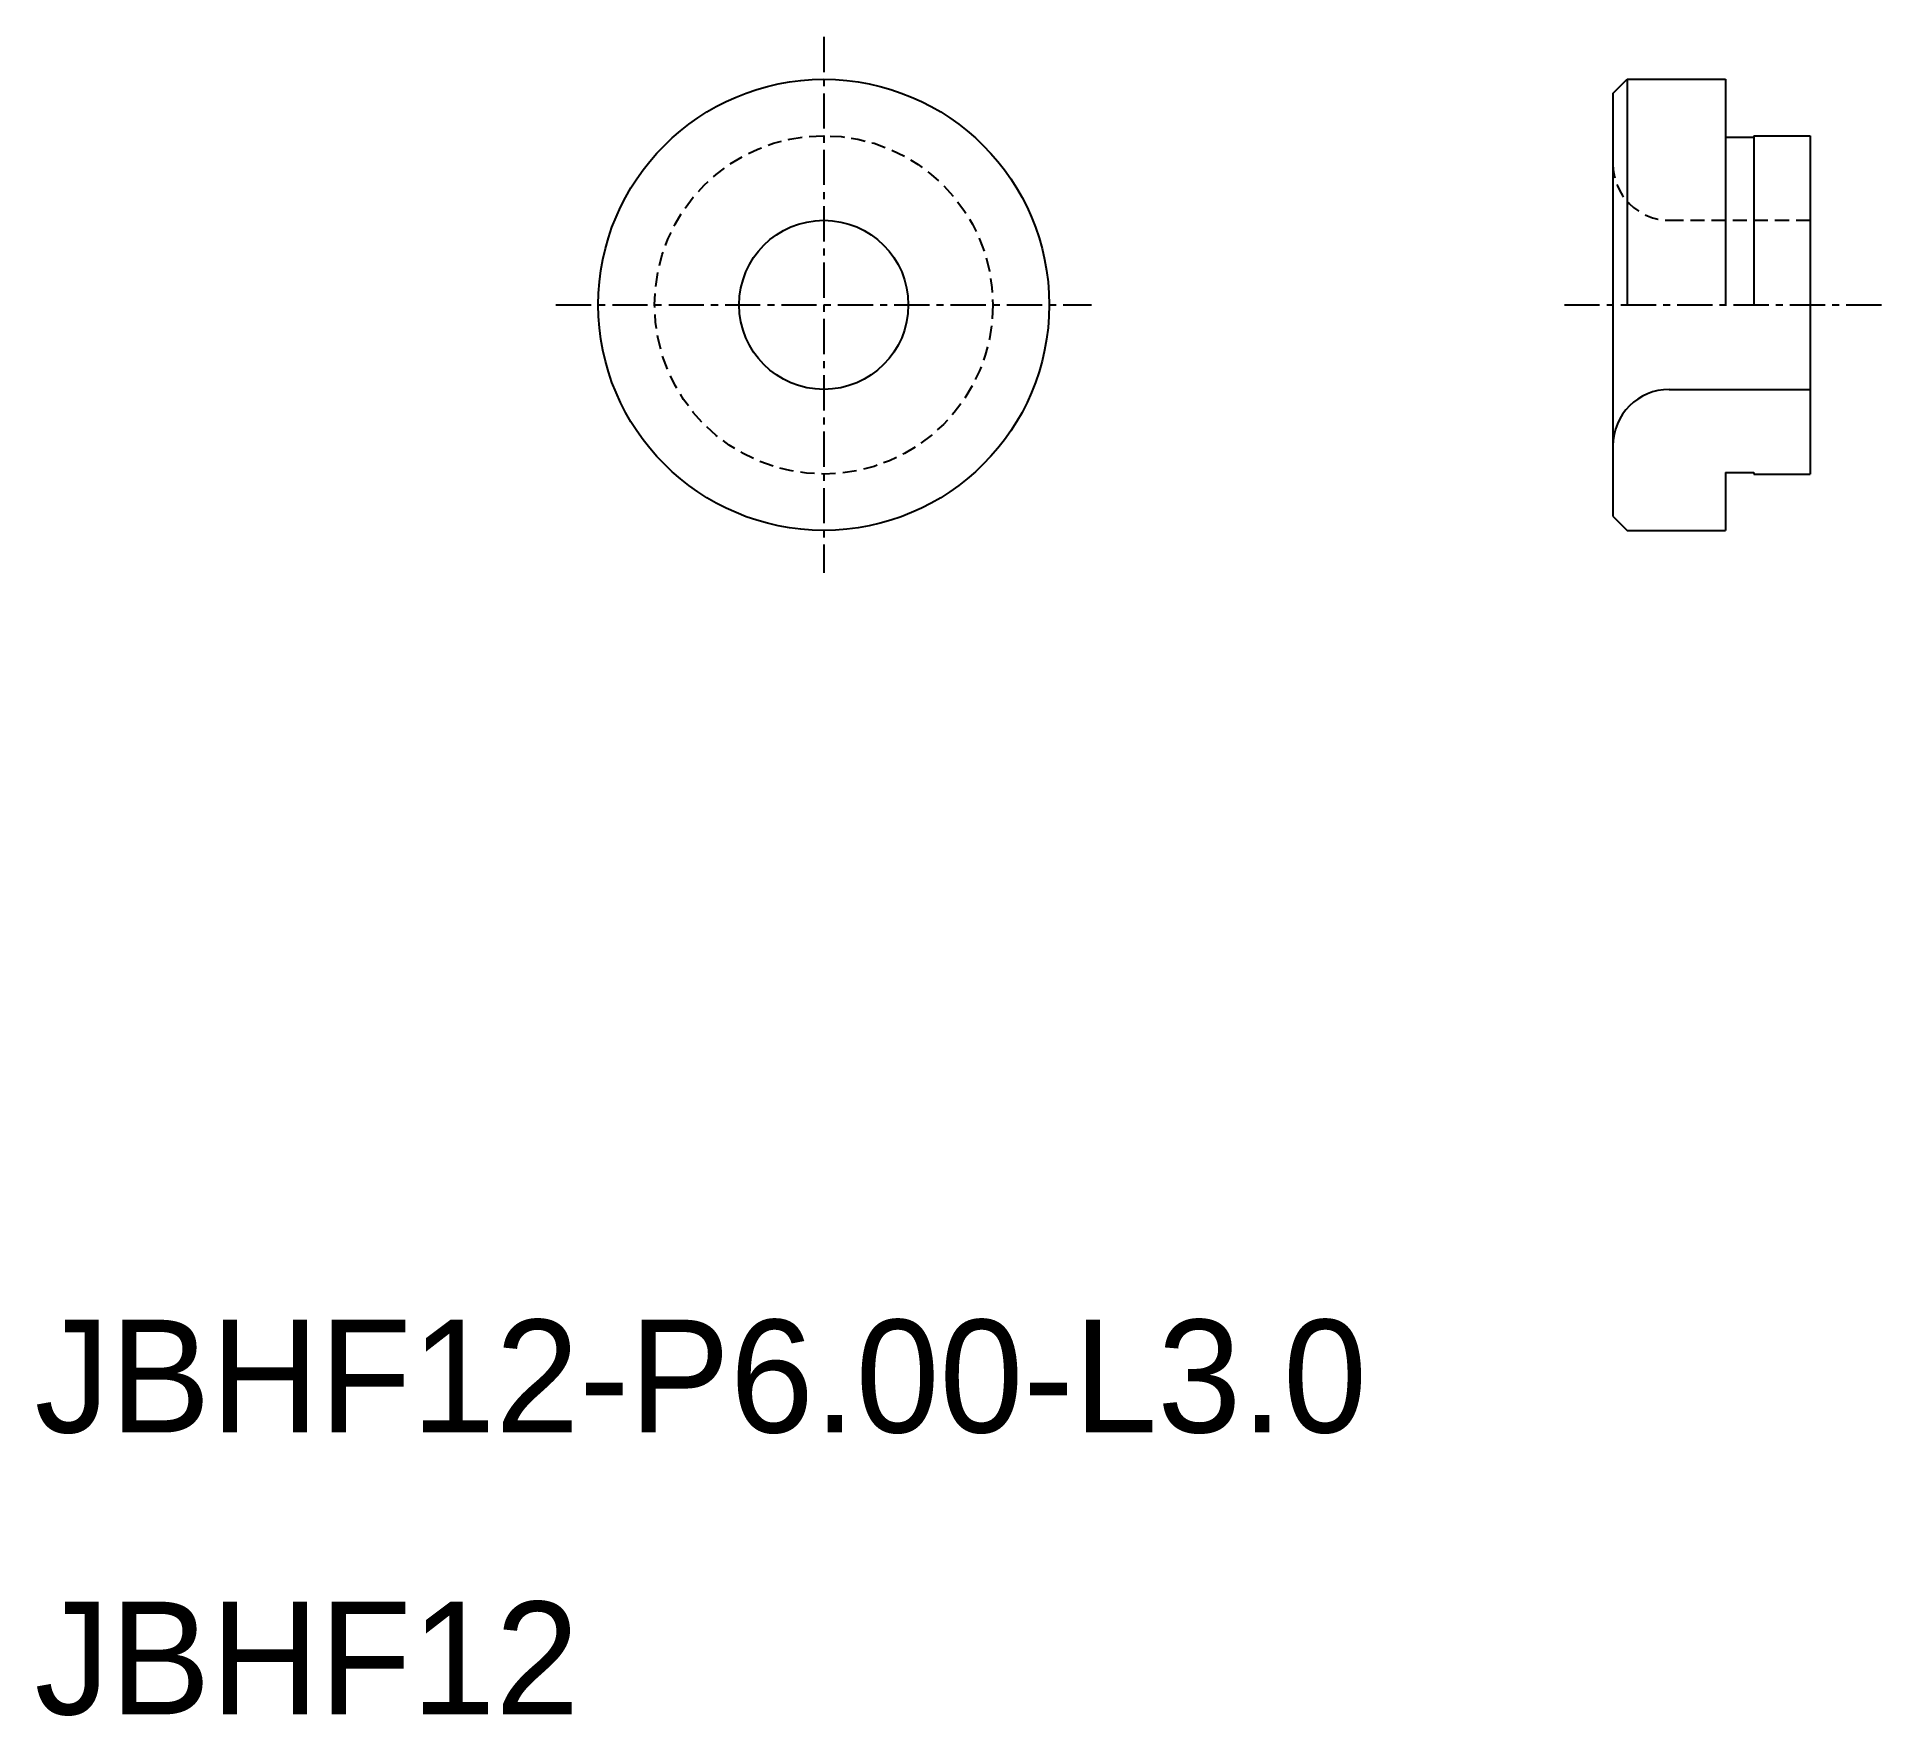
# Model space of a CAD drawing. Extents: x 10.1 to 75.7, y 9.9 to 69.5.
import ezdxf

# ---------------------------------------------------------------- set-up
doc = ezdxf.new("R2010")
doc.units = 0
doc.linetypes.add('CENTER', pattern=[2, 1.25, -0.25, 0.25, -0.25])
doc.linetypes.add('DASHED', pattern=[0.75, 0.5, -0.25])
doc.layers.get('0').update_dxf_attribs({"linetype": 'CONTINUOUS'})
doc.layers.add('CENTER', color=1, linetype='CENTER')

msp = doc.modelspace()

# ---------------------------------------------------------------- linework, layer by layer
at = {"color": 7, "linetype": 'CONTINUOUS'}
for p, q in [((66, 67.5), (66.5, 68)), ((66.5, 68), (70, 68)), ((66.5, 68), (66.5, 60)), ((70, 68), (70, 60)), ((66, 67.5), (66, 52.5)), ((70, 65.95), (71, 65.95)), ((71, 66), (71, 60)), ((71, 66), (73, 66)), ((73, 66), (73, 54)), ((69.25, 63), (69.25, 63)), ((70.5, 63), (70.5, 63)), ((68, 57), (73, 57)), ((70, 54.05), (70, 52)), ((70, 54.05), (71, 54.05)), ((71, 54.05), (71, 54)), ((71, 54), (73, 54)), ((66, 52.5), (66.5, 52)), ((66.5, 52), (70, 52))]:
    msp.add_line(p, q, dxfattribs=at)
at = {"color": 3, "linetype": 'DASHED'}
msp.add_line((68, 63), (73, 63), dxfattribs=at)
at = {"color": 7, "linetype": 'CONTINUOUS'}
for radius in [8, 3]:
    msp.add_circle((38, 60), radius, dxfattribs=at)
at = {"color": 3, "linetype": 'DASHED'}
msp.add_circle((38, 60), 6, dxfattribs=at)
msp.add_arc((68, 65), 2, 180, 270, dxfattribs=at)
at = {"color": 7, "linetype": 'CONTINUOUS'}
msp.add_arc((68, 55), 2, 90, 180, dxfattribs=at)
at = {"layer": 'CENTER', "color": 1, "linetype": 'CENTER'}
for p, q in [((38, 69.502), (38, 50.498)), ((28.498, 60), (47.502, 60)), ((64.279, 60), (75.69, 60))]:
    msp.add_line(p, q, dxfattribs=at)

# ---------------------------------------------------------------- texts
at = {"color": 7, "linetype": 'CONTINUOUS'}
for s, p in [('JBHF12-P6.00-L3.0', (10, 20)), ('JBHF12', (10, 10))]:
    msp.add_text(s, height=4, dxfattribs=at).set_placement(p)

doc.saveas('drawing.dxf')
